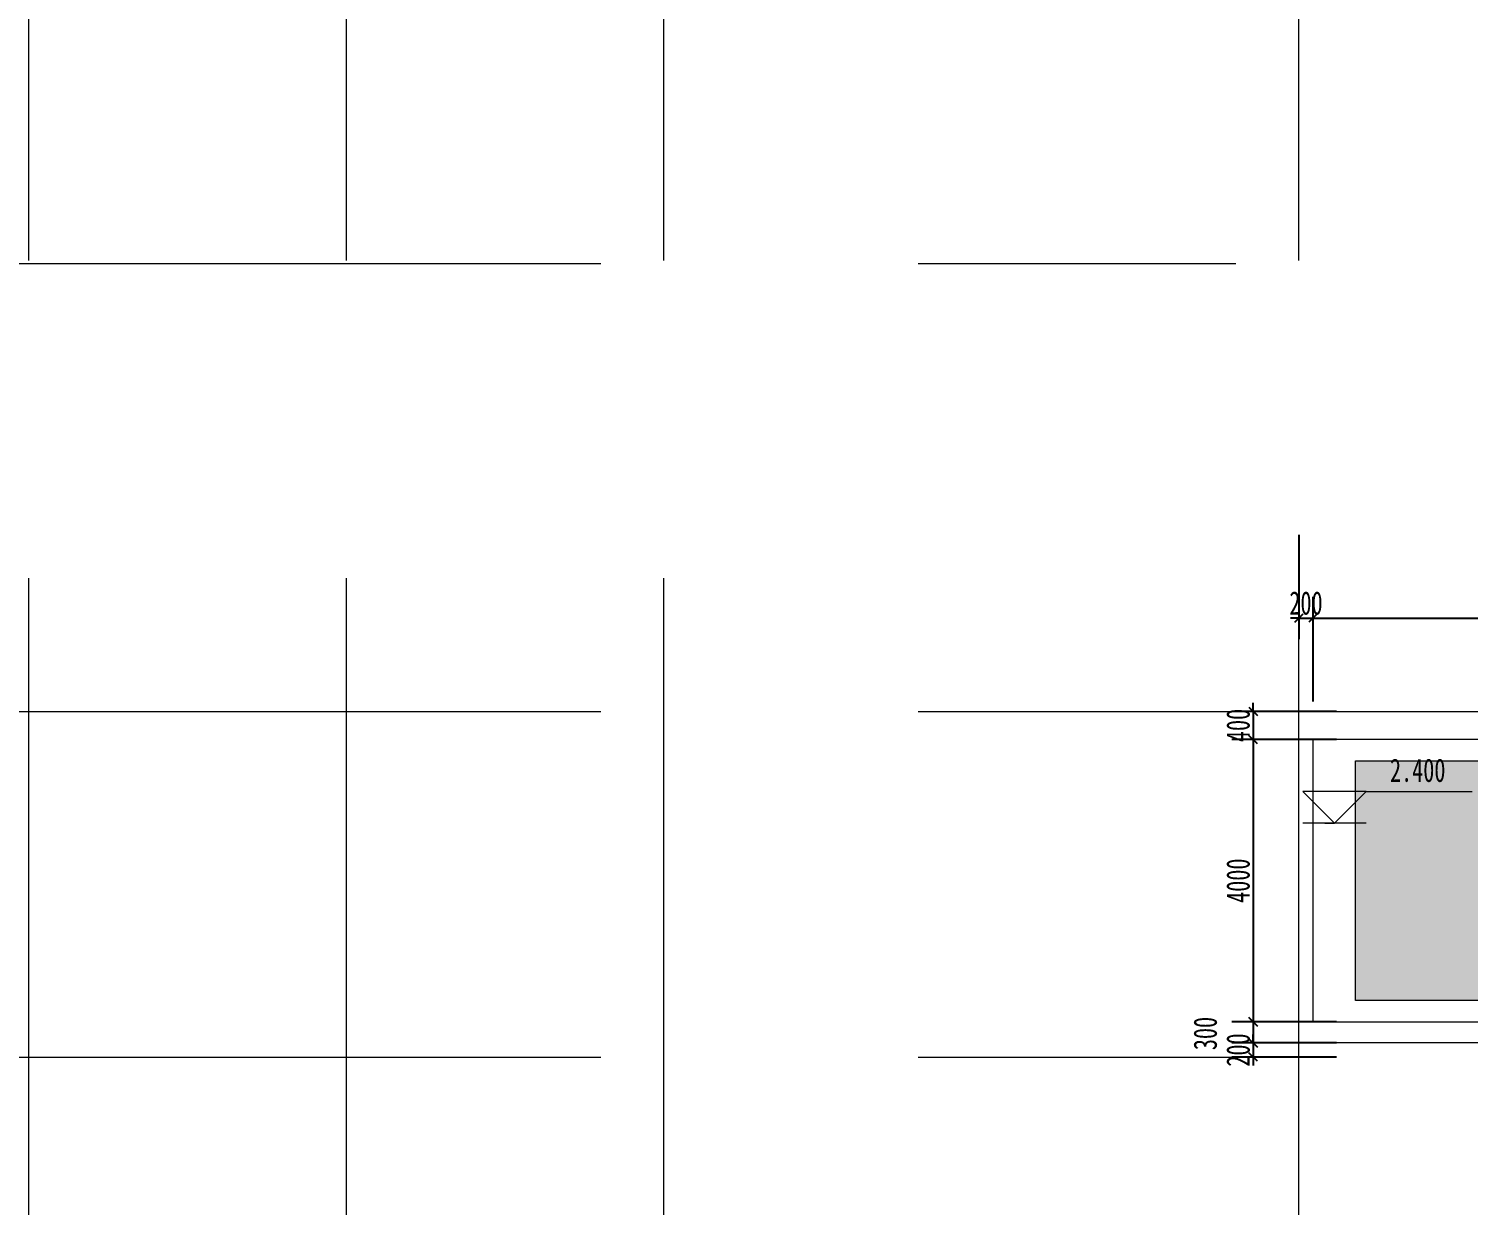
# Model space of a CAD drawing. Header units: millimetres. Extents: x 124696 to 347024, y 412631 to 564609.
# Drawn here: x 230669 to 251071, y 521752 to 538427 of the extents above; entities that cross this region are included whole.
import ezdxf

# ---------------------------------------------------------------- set-up
doc = ezdxf.new("R2010")
doc.units = ezdxf.units.MM
doc.header["$LTSCALE"] = 1500
doc.header["$MEASUREMENT"] = 0
doc.linetypes.add('二层平面图$0$轴网线_12_3_3_3 mm', pattern=[21, 12, -3, 3, -3])
doc.layers.add('0-建筑底图', color=7, linetype='Continuous')
for name, color, linetype, lineweight in [('二层平面图$0$A-ANNO-IDEN-LEVL', 3, 'Continuous', 15), ('二层平面图$0$A-LINE', 7, 'Continuous', 9), ('二层平面图$0$ANNO-DIMS', 3, 'Continuous', 15), ('二层平面图$0$ANNO-DOTE-1', 10, '二层平面图$0$轴网线_12_3_3_3 mm', 15), ('二层平面图$0$FLOR-PATT', 99, 'Continuous', 9)]:
    doc.layers.add(name, color=color, linetype=linetype, lineweight=lineweight)
doc.styles.add('二层平面图$0$黑体_5', font='simhei.ttf', dxfattribs={"width": 0.7, "height": 330})
doc.dimstyles.new('二层平面图$0$直线_2_2mm_黑体_引线_文字在上', dxfattribs={"dimscale": 304.8, "dimtxt": 412.811453, "dimasz": 0.393701, "dimexe": 0.984252, "dimexo": 0.0625, "dimgap": 0.147638, "dimtad": 1, "dimdec": 0, "dimzin": 0, "dimdsep": 46, "dimtxsty": '二层平面图$0$黑体_5', "dimblk1": '二层平面图$0$_Oblique', "dimblk2": '二层平面图$0$_Oblique', "dimsah": 1, "dimcen": 0.09, "dimazin": 0, "dimtfac": 1, "dimtdec": 4, "dimtix": 1, "dimtmove": 0, "dimatfit": 3, "dimfxl": 3.937008, "dimfxlon": 1, "dimtvp": 1, "dimtolj": 1, "dimtzin": 0, "dimarcsym": 2})
doc.dimstyles.new('二层平面图$0$直线_2_2mm_黑体_引线_文字在上_2', dxfattribs={"dimscale": 304.8, "dimtxt": 412.811453, "dimasz": 0.393701, "dimexe": 0.984252, "dimexo": 0.0625, "dimgap": 0.147638, "dimtad": 1, "dimdec": 0, "dimzin": 0, "dimdsep": 46, "dimtxsty": '二层平面图$0$黑体_5', "dimblk1": '二层平面图$0$_Oblique', "dimblk2": '二层平面图$0$_Oblique', "dimsah": 1, "dimcen": 0.09, "dimazin": 0, "dimtfac": 1, "dimtdec": 4, "dimtix": 1, "dimtmove": 2, "dimatfit": 3, "dimfxl": 3.937008, "dimfxlon": 1, "dimtvp": 1, "dimtolj": 1, "dimtzin": 0, "dimarcsym": 2})
doc.dimstyles.new('二层平面图$0$直线_2_2mm_黑体_引线_文字在上_3', dxfattribs={"dimscale": 304.8, "dimtxt": 412.811453, "dimasz": 0.393701, "dimexe": 0.984252, "dimexo": 0.0625, "dimgap": 0.147638, "dimtad": 1, "dimdec": 0, "dimzin": 0, "dimdsep": 46, "dimtxsty": '二层平面图$0$黑体_5', "dimblk1": '二层平面图$0$_Oblique', "dimblk2": '二层平面图$0$_Oblique', "dimsah": 1, "dimcen": 0.09, "dimazin": 0, "dimtfac": 1, "dimtdec": 4, "dimtix": 1, "dimtmove": 0, "dimatfit": 3, "dimfxl": 3.937008, "dimfxlon": 1, "dimtvp": 1, "dimtolj": 1, "dimtzin": 0, "dimarcsym": 2})

# ---------------------------------------------------------------- blocks, each defined once
blk = doc.blocks.new('二层平面图$0$_Oblique')
at = {"color": 0, "linetype": 'ByBlock', "lineweight": -2}
blk.add_line((-0.5, -0.5), (0.5, 0.5), dxfattribs=at)
blk = doc.blocks.new('*D2313')
at = {"layer": '二层平面图$0$ANNO-DIMS', "color": 0, "lineweight": -2, "transparency": 16777216}
for p, q in [((103500, 74903), (103500, 73422)), ((103700, 72542), (103700, 74022)), ((103500, 73722), (103380, 73722)), ((103500, 73722), (103700, 73722)), ((103700, 73722), (103820, 73722))]:
    blk.add_line(p, q, dxfattribs=at)
at = {"layer": '二层平面图$0$ANNO-DIMS', "color": 0, "lineweight": -2, "transparency": 16777216, "xscale": 120, "yscale": 120, "zscale": 120}
blk.add_blockref('二层平面图$0$_Oblique', (103500, 73722), dxfattribs=at)
at = {"layer": '二层平面图$0$ANNO-DIMS', "color": 0, "lineweight": -2, "transparency": 16777216, "xscale": 120, "yscale": 120, "zscale": 120, "rotation": 180}
blk.add_blockref('二层平面图$0$_Oblique', (103700, 73722), dxfattribs=at)
at = {"layer": '二层平面图$0$ANNO-DIMS', "color": 0, "transparency": 16777216, "insert": (103600, 73934), "char_height": 330, "width": 604.82, "attachment_point": 5, "style": '二层平面图$0$黑体_5'}
blk.add_mtext('\\A1;200', dxfattribs=at)
blk = doc.blocks.new('*D2314')
at = {"layer": '二层平面图$0$ANNO-DIMS', "color": 0, "lineweight": -2, "transparency": 16777216}
for p, q in [((103700, 72542), (103700, 74022)), ((127200, 72542), (127200, 74022)), ((103700, 73722), (127200, 73722))]:
    blk.add_line(p, q, dxfattribs=at)
at = {"layer": '二层平面图$0$ANNO-DIMS', "color": 0, "lineweight": -2, "transparency": 16777216, "xscale": 120, "yscale": 120, "zscale": 120, "rotation": 180}
blk.add_blockref('二层平面图$0$_Oblique', (103700, 73722), dxfattribs=at)
at = {"layer": '二层平面图$0$ANNO-DIMS', "color": 0, "lineweight": -2, "transparency": 16777216, "xscale": 120, "yscale": 120, "zscale": 120}
blk.add_blockref('二层平面图$0$_Oblique', (127200, 73722), dxfattribs=at)
at = {"layer": '二层平面图$0$ANNO-DIMS', "color": 0, "transparency": 16777216, "insert": (115450, 73934), "char_height": 330, "width": 1008.03, "attachment_point": 5, "style": '二层平面图$0$黑体_5'}
blk.add_mtext('\\A1;23500', dxfattribs=at)
blk = doc.blocks.new('*D2672')
at = {"layer": '二层平面图$0$ANNO-DIMS', "color": 0, "lineweight": -2, "transparency": 16777216}
for p, q in [((102851, 72400), (102851, 72520)), ((104032, 72400), (102551, 72400)), ((102851, 72400), (102851, 72000)), ((104032, 72000), (102551, 72000)), ((102851, 72000), (102851, 71880))]:
    blk.add_line(p, q, dxfattribs=at)
at = {"layer": '二层平面图$0$ANNO-DIMS', "color": 0, "lineweight": -2, "transparency": 16777216, "xscale": 120, "yscale": 120, "zscale": 120}
for p, rotation in [((102851, 72400), 270), ((102851, 72000), 90)]:
    blk.add_blockref('二层平面图$0$_Oblique', p, dxfattribs=dict(at, rotation=rotation))
at = {"layer": '二层平面图$0$ANNO-DIMS', "color": 0, "transparency": 16777216, "insert": (102639, 72200), "char_height": 330, "width": 604.82, "attachment_point": 5, "rotation": 90, "style": '二层平面图$0$黑体_5'}
blk.add_mtext('\\A1;400', dxfattribs=at)
blk = doc.blocks.new('*D2673')
at = {"layer": '二层平面图$0$ANNO-DIMS', "color": 0, "lineweight": -2, "transparency": 16777216}
for p, q in [((104032, 72000), (102551, 72000)), ((102851, 72000), (102851, 68000)), ((104032, 68000), (102551, 68000))]:
    blk.add_line(p, q, dxfattribs=at)
at = {"layer": '二层平面图$0$ANNO-DIMS', "color": 0, "lineweight": -2, "transparency": 16777216, "xscale": 120, "yscale": 120, "zscale": 120}
for p, rotation in [((102851, 72000), 90), ((102851, 68000), 270)]:
    blk.add_blockref('二层平面图$0$_Oblique', p, dxfattribs=dict(at, rotation=rotation))
at = {"layer": '二层平面图$0$ANNO-DIMS', "color": 0, "transparency": 16777216, "insert": (102639, 70000), "char_height": 330, "width": 806.42, "attachment_point": 5, "rotation": 90, "style": '二层平面图$0$黑体_5'}
blk.add_mtext('\\A1;4000', dxfattribs=at)
blk = doc.blocks.new('*D2674')
at = {"layer": '二层平面图$0$ANNO-DIMS', "color": 0, "lineweight": -2, "transparency": 16777216}
for p, q in [((104032, 68000), (102551, 68000)), ((102851, 68000), (102851, 67700)), ((104032, 67700), (102551, 67700))]:
    blk.add_line(p, q, dxfattribs=at)
at = {"layer": '二层平面图$0$ANNO-DIMS', "color": 0, "lineweight": -2, "transparency": 16777216, "xscale": 120, "yscale": 120, "zscale": 120}
for p, rotation in [((102851, 68000), 90), ((102851, 67700), 270)]:
    blk.add_blockref('二层平面图$0$_Oblique', p, dxfattribs=dict(at, rotation=rotation))
at = {"layer": '二层平面图$0$ANNO-DIMS', "color": 0, "transparency": 16777216, "insert": (102006, 67598), "char_height": 330, "width": 604.82, "attachment_point": 1, "rotation": 90, "line_spacing_factor": 0.872751, "style": '二层平面图$0$黑体_5'}
blk.add_mtext('\\A1;300', dxfattribs=at)
blk = doc.blocks.new('*D2675')
at = {"layer": '二层平面图$0$ANNO-DIMS', "color": 0, "lineweight": -2, "transparency": 16777216}
for p, q in [((102851, 67700), (102851, 67820)), ((104032, 67700), (102551, 67700)), ((102851, 67700), (102851, 67500)), ((104032, 67500), (102551, 67500)), ((102851, 67500), (102851, 67380))]:
    blk.add_line(p, q, dxfattribs=at)
at = {"layer": '二层平面图$0$ANNO-DIMS', "color": 0, "lineweight": -2, "transparency": 16777216, "xscale": 120, "yscale": 120, "zscale": 120}
for p, rotation in [((102851, 67700), 270), ((102851, 67500), 90)]:
    blk.add_blockref('二层平面图$0$_Oblique', p, dxfattribs=dict(at, rotation=rotation))
at = {"layer": '二层平面图$0$ANNO-DIMS', "color": 0, "transparency": 16777216, "insert": (102639, 67600), "char_height": 330, "width": 604.82, "attachment_point": 5, "rotation": 90, "style": '二层平面图$0$黑体_5'}
blk.add_mtext('\\A1;200', dxfattribs=at)
blk = doc.blocks.new('二层平面图$0$高程点 - 高程点符号-322107-104-2F')
at = {"layer": '二层平面图$0$A-ANNO-IDEN-LEVL'}
for p, q in [((-3, 3), (-13, 3)), ((-3, 3), (3, 3)), ((0, 0), (-3, 3)), ((0, 0), (3, 3)), ((-3, 0), (2.99, 0))]:
    blk.add_line(p, q, dxfattribs=at)
blk = doc.blocks.new('二层平面图')
at = {"layer": '二层平面图$0$FLOR-PATT'}
h = blk.add_hatch(dxfattribs=at)
h.set_pattern_fill('FP_72', color=8, style=0, pattern_type=2)
h.set_pattern_definition([(90, (0, 0), (-159.099, 159.099), [42.187, -276.011]), (45, (0, 0), (-159.09903, 159.09903), [42.188, -182.813]), (135, (0, 0), (-159.09903, -159.09903), [42.188, -182.813])])
h.paths.add_polyline_path([(119031.2, 68300), (127200, 68300), (127200, 71700), (104300, 71700), (104300, 68300), (113508.8, 68300)])
at = {"layer": '二层平面图$0$A-ANNO-IDEN-LEVL', "color": 8}
for p, q in [((103867.7, 70816.3), (103939.7, 70816.3)), ((103939.7, 70816.3), (104003.6, 70816.3))]:
    blk.add_line(p, q, dxfattribs=at)
at = {"layer": '二层平面图$0$A-LINE', "color": 8}
for p, q in [((103500, 72400), (154900, 72400)), ((103500, 72000), (103500, 72400)), ((154500, 72000), (103500, 72000)), ((103700, 68000), (103700, 72000)), ((104300, 68300), (104300, 71700)), ((104300, 71700), (140800, 71700)), ((141400, 68300), (104300, 68300)), ((103500, 68000), (140800, 68000)), ((103500, 67700), (103500, 68000)), ((140400, 67700), (103500, 67700))]:
    blk.add_line(p, q, dxfattribs=at)
at = {"layer": '二层平面图$0$ANNO-DOTE-1', "color": 8}
for p, q in [((85500, -6710.3), (85500, 106757.2)), ((90000, -6710.3), (90000, 106757.2)), ((94500, -6710.3), (94500, 106757.2)), ((103500, -6710.3), (103500, 86692)), ((-18896.2, 78750), (161528.2, 78750)), ((-18896.2, 72400), (161528.2, 72400)), ((-18896.2, 67500), (161528.2, 67500))]:
    blk.add_line(p, q, dxfattribs=at)
at = {"layer": '二层平面图$0$A-ANNO-IDEN-LEVL', "color": 8, "extrusion": (0, 0, -1), "xscale": 149.9999999999999, "yscale": 149.9999999999999, "zscale": 149.9999999999999}
blk.add_blockref('二层平面图$0$高程点 - 高程点符号-322107-104-2F', (-104003.6, 70816.3), dxfattribs=at)
at = {"layer": '二层平面图$0$A-ANNO-IDEN-LEVL', "color": 8, "insert": (104790.8, 71730.7), "char_height": 330, "width": 990.683, "attachment_point": 1, "line_spacing_factor": 0.872751, "style": '二层平面图$0$黑体_5'}
blk.add_mtext('2.400', dxfattribs=at)
at = {"layer": '二层平面图$0$ANNO-DIMS', "color": 8}
for base, p1, p2, override, picture, middle in [((103700, 73722.5), (103500, 74922.5), (103700, 72522.5), {"dimpost": '<>', "dimfxl": 2408.318916}, '*D2313', (103600, 73934.3)), ((127200, 73722.5), (103700, 72522.5), (127200, 72522.5), {"dimpost": '<>', "dimfxl": 23500}, '*D2314', (115450, 73934.3))]:
    dim = blk.add_linear_dim(base=base, p1=p1, p2=p2, dimstyle='二层平面图$0$直线_2_2mm_黑体_引线_文字在上', override=override, dxfattribs=at)
    dim.commit()
    dim.dimension.update_dxf_attribs({"geometry": picture, "text_midpoint": middle})
for base, p1, p2, override, picture, middle in [((102851, 72000), (104051, 72400), (104051, 72000), {"dimpost": '<>', "dimfxl": 400}, '*D2672', (102639.2, 72200)), ((102851, 68000), (104051, 72000), (104051, 68000), {"dimpost": '<>', "dimfxl": 4000}, '*D2673', (102639.2, 70000)), ((102851, 67500), (104051, 67700), (104051, 67500), {"dimpost": '<>', "dimfxl": 200}, '*D2675', (102639.2, 67600))]:
    dim = blk.add_linear_dim(base=base, p1=p1, p2=p2, angle=90, dimstyle='二层平面图$0$直线_2_2mm_黑体_引线_文字在上_3', override=override, dxfattribs=at)
    dim.commit()
    dim.dimension.update_dxf_attribs({"geometry": picture, "text_midpoint": middle})
dim = blk.add_linear_dim(base=(102851, 67700), p1=(104051, 68000), p2=(104051, 67700), angle=90, dimstyle='二层平面图$0$直线_2_2mm_黑体_引线_文字在上_2', override={"dimpost": '<>', "dimfxl": 300}, dxfattribs=at)
dim.commit()
dim.dimension.update_dxf_attribs({"geometry": '*D2674', "text_midpoint": (102225.9, 67900.4), "dimtype": 160, "text_rotation": 90})

msp = doc.modelspace()

# ---------------------------------------------------------------- block references
at = {"layer": '0-建筑底图'}
msp.add_blockref('二层平面图', (145172, 456352), dxfattribs=at)

doc.saveas('drawing.dxf')
